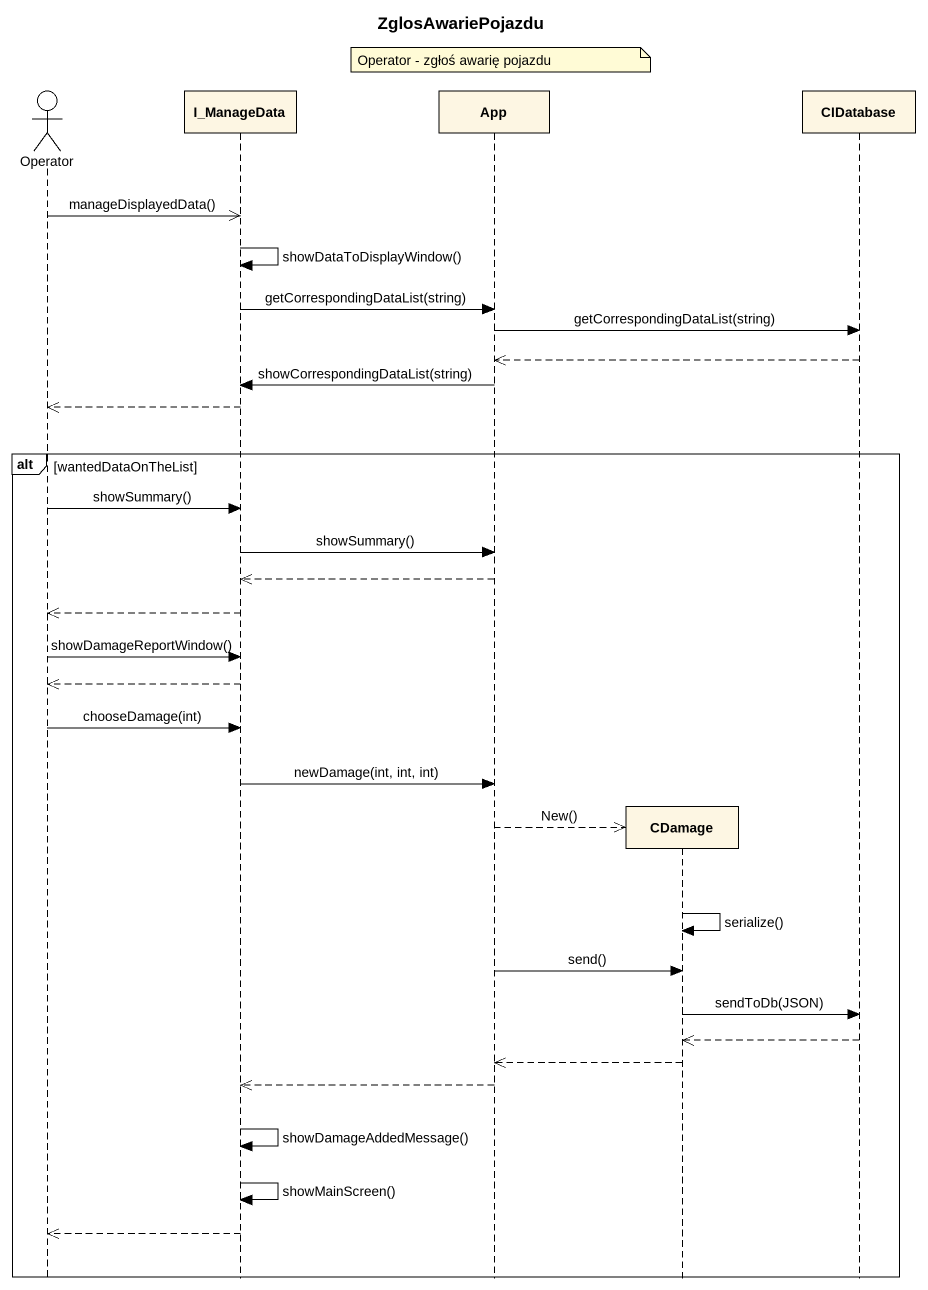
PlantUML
@startuml
title ZglosAwariePojazdu
hide footbox
actor Operator
participant I_ManageData
participant App
participant CDamage
participant CIDatabase

note over App : Operator - zgłoś awarię pojazdu
Operator ->> I_ManageData : manageDisplayedData()
I_ManageData -> I_ManageData : showDataToDisplayWindow()
I_ManageData -> App : getCorrespondingDataList(string)
App -> CIDatabase : getCorrespondingDataList(string)
CIDatabase -->> App
App -> I_ManageData : showCorrespondingDataList(string)
I_ManageData -->> Operator
alt wantedDataOnTheList
  Operator -> I_ManageData : showSummary()
  I_ManageData -> App : showSummary()
  App -->> I_ManageData
  I_ManageData -->> Operator
  Operator -> I_ManageData : showDamageReportWindow()
  I_ManageData -->> Operator
  Operator -> I_ManageData : chooseDamage(int)
  I_ManageData -> App : newDamage(int, int, int)
  App -->> CDamage ** : New()
  CDamage -> CDamage : serialize()
  App -> CDamage : send()
  CDamage -> CIDatabase : sendToDb(JSON)
  CIDatabase -->> CDamage
  CDamage -->> App
  App -->> I_ManageData
  I_ManageData -> I_ManageData : showDamageAddedMessage()
  I_ManageData -> I_ManageData : showMainScreen()
  I_ManageData -->> Operator
end
@enduml
